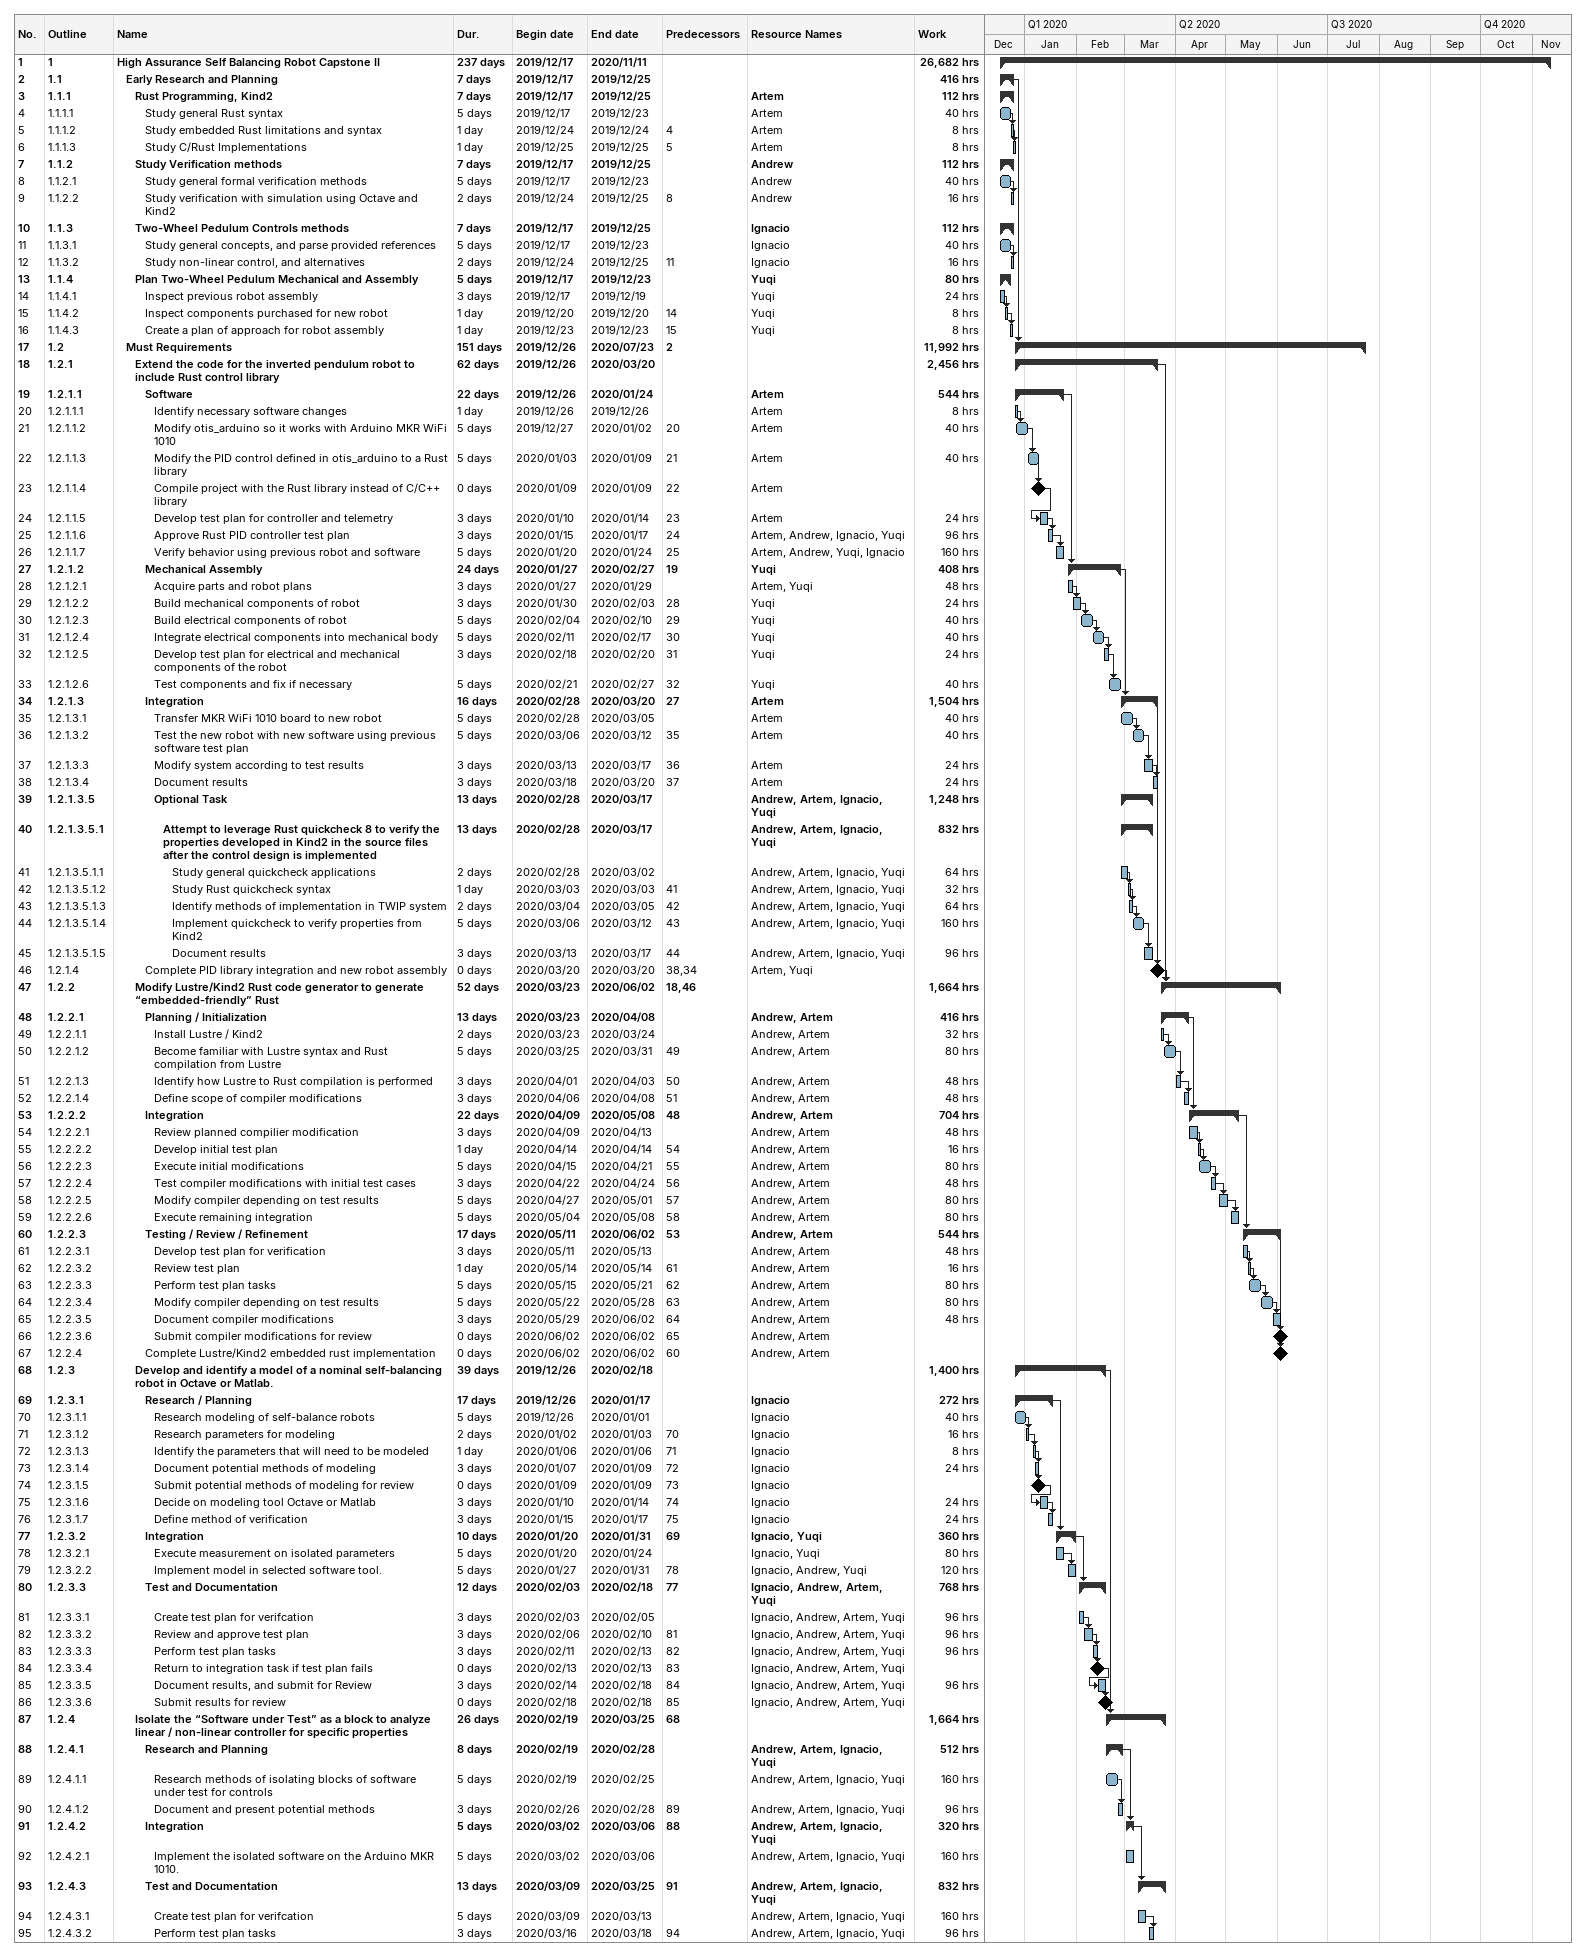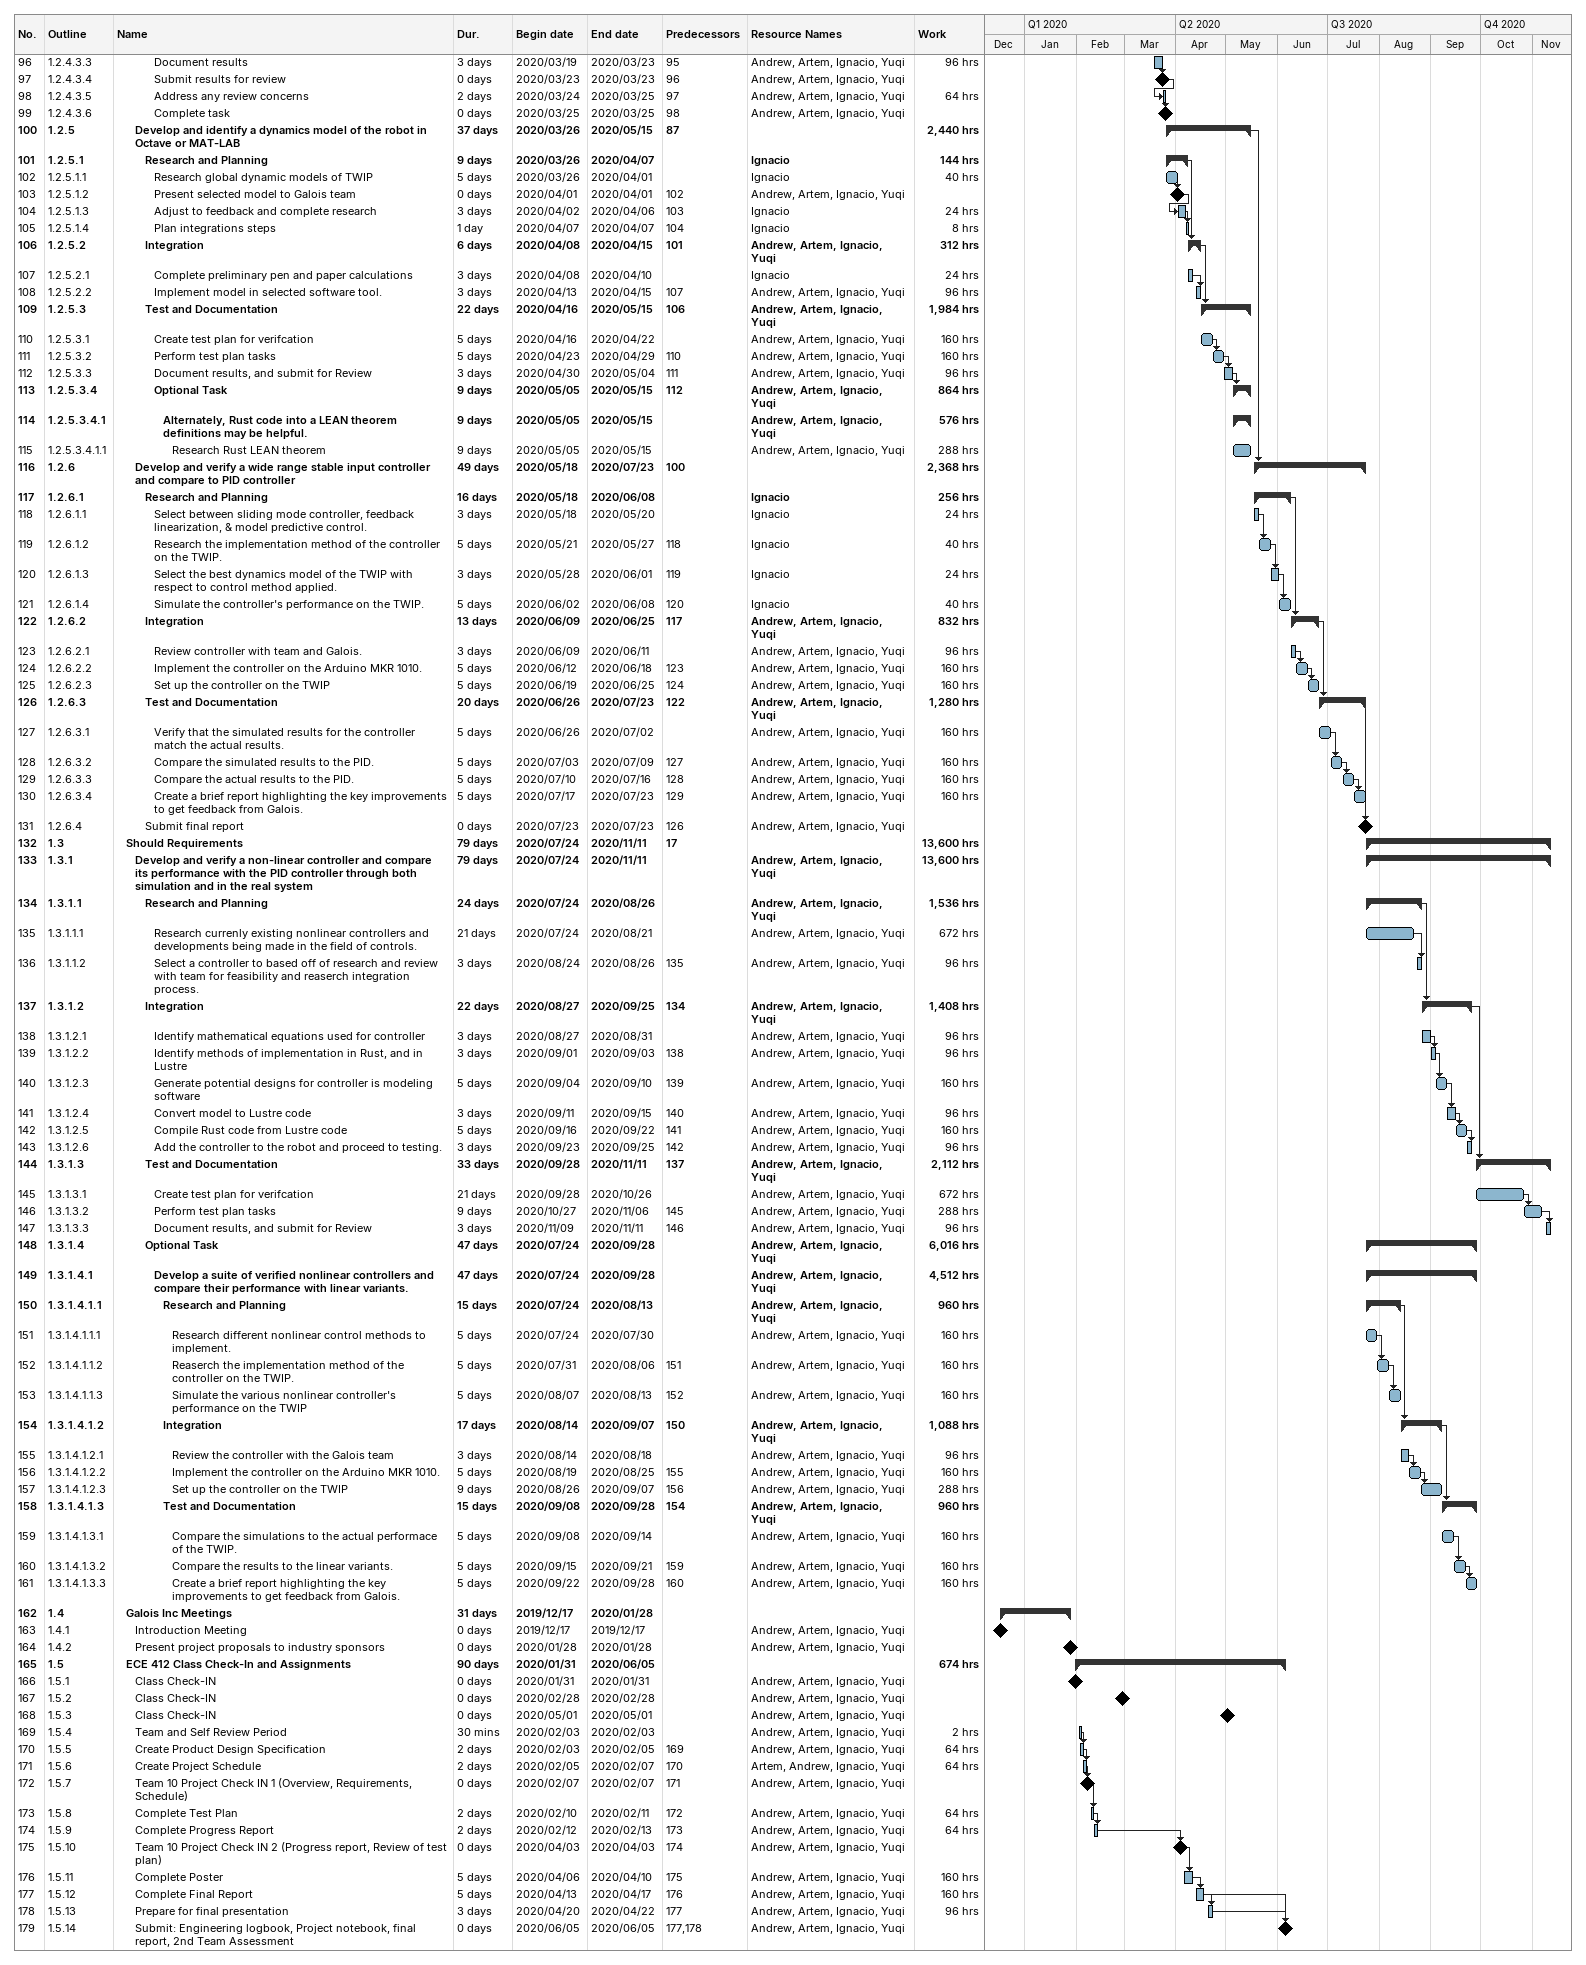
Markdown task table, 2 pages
| ID | WBS | Task | Duration | Start | Finish | Predecessors | Resources | Work (h) |
|---|---|---|---|---|---|---|---|---|
| 1 | 1 | **High Assurance Self Balancing Robot Capstone II** | 237d | 2019-12-17 | 2020-11-11 |  |  | 26682 |
| 2 | 1.1 | **Early Research and Planning** | 7d | 2019-12-17 | 2019-12-25 |  |  | 416 |
| 3 | 1.1.1 | **Rust Programming, Kind2** | 7d | 2019-12-17 | 2019-12-25 |  | Artem | 112 |
| 4 | 1.1.1.1 | Study general Rust syntax | 5d | 2019-12-17 | 2019-12-23 |  | Artem | 40 |
| 5 | 1.1.1.2 | Study embedded Rust limitations and syntax | 1d | 2019-12-24 | 2019-12-24 | 4 | Artem | 8 |
| 6 | 1.1.1.3 | Study C/Rust Implementations | 1d | 2019-12-25 | 2019-12-25 | 5 | Artem | 8 |
| 7 | 1.1.2 | **Study Verification methods** | 7d | 2019-12-17 | 2019-12-25 |  | Andrew | 112 |
| 8 | 1.1.2.1 | Study general formal verification methods | 5d | 2019-12-17 | 2019-12-23 |  | Andrew | 40 |
| 9 | 1.1.2.2 | Study verification with simulation using Octave and Kind2 | 2d | 2019-12-24 | 2019-12-25 | 8 | Andrew | 16 |
| 10 | 1.1.3 | **Two-Wheel Pedulum Controls methods** | 7d | 2019-12-17 | 2019-12-25 |  | Ignacio | 112 |
| 11 | 1.1.3.1 | Study general concepts, and parse provided references | 5d | 2019-12-17 | 2019-12-23 |  | Ignacio | 40 |
| 12 | 1.1.3.2 | Study non-linear control, and alternatives | 2d | 2019-12-24 | 2019-12-25 | 11 | Ignacio | 16 |
| 13 | 1.1.4 | **Plan Two-Wheel Pedulum Mechanical and Assembly** | 5d | 2019-12-17 | 2019-12-23 |  | Yuqi | 80 |
| 14 | 1.1.4.1 | Inspect previous robot assembly | 3d | 2019-12-17 | 2019-12-19 |  | Yuqi | 24 |
| 15 | 1.1.4.2 | Inspect components purchased for new robot | 1d | 2019-12-20 | 2019-12-20 | 14 | Yuqi | 8 |
| 16 | 1.1.4.3 | Create a plan of approach for robot assembly | 1d | 2019-12-23 | 2019-12-23 | 15 | Yuqi | 8 |
| 17 | 1.2 | **Must Requirements** | 151d | 2019-12-26 | 2020-07-23 | 2 |  | 11992 |
| 18 | 1.2.1 | **Extend the code for the inverted pendulum robot to include Rust control library** | 62d | 2019-12-26 | 2020-03-20 |  |  | 2456 |
| 19 | 1.2.1.1 | **Software** | 22d | 2019-12-26 | 2020-01-24 |  | Artem | 544 |
| 20 | 1.2.1.1.1 | Identify necessary software changes | 1d | 2019-12-26 | 2019-12-26 |  | Artem | 8 |
| 21 | 1.2.1.1.2 | Modify otis_arduino so it works with Arduino MKR WiFi 1010 | 5d | 2019-12-27 | 2020-01-02 | 20 | Artem | 40 |
| 22 | 1.2.1.1.3 | Modify the PID control defined in otis_arduino to a Rust library | 5d | 2020-01-03 | 2020-01-09 | 21 | Artem | 40 |
| 23 | 1.2.1.1.4 | Compile project with the Rust library instead of C/C++ library | 0d | 2020-01-09 | 2020-01-09 | 22 | Artem |  |
| 24 | 1.2.1.1.5 | Develop test plan for controller and telemetry | 3d | 2020-01-10 | 2020-01-14 | 23 | Artem | 24 |
| 25 | 1.2.1.1.6 | Approve Rust PID controller test plan | 3d | 2020-01-15 | 2020-01-17 | 24 | Artem, Andrew, Ignacio, Yuqi | 96 |
| 26 | 1.2.1.1.7 | Verify behavior using previous robot and software | 5d | 2020-01-20 | 2020-01-24 | 25 | Artem, Andrew, Yuqi, Ignacio | 160 |
| 27 | 1.2.1.2 | **Mechanical Assembly** | 24d | 2020-01-27 | 2020-02-27 | 19 | Yuqi | 408 |
| 28 | 1.2.1.2.1 | Acquire parts and robot plans | 3d | 2020-01-27 | 2020-01-29 |  | Artem, Yuqi | 48 |
| 29 | 1.2.1.2.2 | Build mechanical components of robot | 3d | 2020-01-30 | 2020-02-03 | 28 | Yuqi | 24 |
| 30 | 1.2.1.2.3 | Build electrical components of robot | 5d | 2020-02-04 | 2020-02-10 | 29 | Yuqi | 40 |
| 31 | 1.2.1.2.4 | Integrate electrical components into mechanical body | 5d | 2020-02-11 | 2020-02-17 | 30 | Yuqi | 40 |
| 32 | 1.2.1.2.5 | Develop test plan for electrical and mechanical components of the robot | 3d | 2020-02-18 | 2020-02-20 | 31 | Yuqi | 24 |
| 33 | 1.2.1.2.6 | Test components and fix if necessary | 5d | 2020-02-21 | 2020-02-27 | 32 | Yuqi | 40 |
| 34 | 1.2.1.3 | **Integration** | 16d | 2020-02-28 | 2020-03-20 | 27 | Artem | 1504 |
| 35 | 1.2.1.3.1 | Transfer MKR WiFi 1010 board to new robot | 5d | 2020-02-28 | 2020-03-05 |  | Artem | 40 |
| 36 | 1.2.1.3.2 | Test the new robot with new software using previous software test plan | 5d | 2020-03-06 | 2020-03-12 | 35 | Artem | 40 |
| 37 | 1.2.1.3.3 | Modify system according to test results | 3d | 2020-03-13 | 2020-03-17 | 36 | Artem | 24 |
| 38 | 1.2.1.3.4 | Document results | 3d | 2020-03-18 | 2020-03-20 | 37 | Artem | 24 |
| 39 | 1.2.1.3.5 | **Optional Task** | 13d | 2020-02-28 | 2020-03-17 |  | Andrew, Artem, Ignacio, Yuqi | 1248 |
| 40 | 1.2.1.3.5.1 | **Attempt to leverage Rust quickcheck 8 to verify the properties developed in Kind2 in the source files after the control design is implemented** | 13d | 2020-02-28 | 2020-03-17 |  | Andrew, Artem, Ignacio, Yuqi | 832 |
| 41 | 1.2.1.3.5.1.1 | Study general quickcheck applications | 2d | 2020-02-28 | 2020-03-02 |  | Andrew, Artem, Ignacio, Yuqi | 64 |
| 42 | 1.2.1.3.5.1.2 | Study Rust quickcheck syntax | 1d | 2020-03-03 | 2020-03-03 | 41 | Andrew, Artem, Ignacio, Yuqi | 32 |
| 43 | 1.2.1.3.5.1.3 | Identify methods of implementation in TWIP system | 2d | 2020-03-04 | 2020-03-05 | 42 | Andrew, Artem, Ignacio, Yuqi | 64 |
| 44 | 1.2.1.3.5.1.4 | Implement quickcheck to verify properties from Kind2 | 5d | 2020-03-06 | 2020-03-12 | 43 | Andrew, Artem, Ignacio, Yuqi | 160 |
| 45 | 1.2.1.3.5.1.5 | Document results | 3d | 2020-03-13 | 2020-03-17 | 44 | Andrew, Artem, Ignacio, Yuqi | 96 |
| 46 | 1.2.1.4 | Complete PID library integration and new robot assembly | 0d | 2020-03-20 | 2020-03-20 | 38, 34 | Artem, Yuqi |  |
| 47 | 1.2.2 | **Modify Lustre/Kind2 Rust code generator to generate “embedded-friendly” Rust** | 52d | 2020-03-23 | 2020-06-02 | 18, 46 |  | 1664 |
| 48 | 1.2.2.1 | **Planning / Initialization** | 13d | 2020-03-23 | 2020-04-08 |  | Andrew, Artem | 416 |
| 49 | 1.2.2.1.1 | Install Lustre / Kind2 | 2d | 2020-03-23 | 2020-03-24 |  | Andrew, Artem | 32 |
| 50 | 1.2.2.1.2 | Become familiar with Lustre syntax and Rust compilation from Lustre | 5d | 2020-03-25 | 2020-03-31 | 49 | Andrew, Artem | 80 |
| 51 | 1.2.2.1.3 | Identify how Lustre to Rust compilation is performed | 3d | 2020-04-01 | 2020-04-03 | 50 | Andrew, Artem | 48 |
| 52 | 1.2.2.1.4 | Define scope of compiler modifications | 3d | 2020-04-06 | 2020-04-08 | 51 | Andrew, Artem | 48 |
| 53 | 1.2.2.2 | **Integration** | 22d | 2020-04-09 | 2020-05-08 | 48 | Andrew, Artem | 704 |
| 54 | 1.2.2.2.1 | Review planned compilier modification | 3d | 2020-04-09 | 2020-04-13 |  | Andrew, Artem | 48 |
| 55 | 1.2.2.2.2 | Develop initial test plan | 1d | 2020-04-14 | 2020-04-14 | 54 | Andrew, Artem | 16 |
| 56 | 1.2.2.2.3 | Execute initial modifications | 5d | 2020-04-15 | 2020-04-21 | 55 | Andrew, Artem | 80 |
| 57 | 1.2.2.2.4 | Test compiler modifications with initial test cases | 3d | 2020-04-22 | 2020-04-24 | 56 | Andrew, Artem | 48 |
| 58 | 1.2.2.2.5 | Modify compiler depending on test results | 5d | 2020-04-27 | 2020-05-01 | 57 | Andrew, Artem | 80 |
| 59 | 1.2.2.2.6 | Execute remaining integration | 5d | 2020-05-04 | 2020-05-08 | 58 | Andrew, Artem | 80 |
| 60 | 1.2.2.3 | **Testing / Review / Refinement** | 17d | 2020-05-11 | 2020-06-02 | 53 | Andrew, Artem | 544 |
| 61 | 1.2.2.3.1 | Develop test plan for verification | 3d | 2020-05-11 | 2020-05-13 |  | Andrew, Artem | 48 |
| 62 | 1.2.2.3.2 | Review test plan | 1d | 2020-05-14 | 2020-05-14 | 61 | Andrew, Artem | 16 |
| 63 | 1.2.2.3.3 | Perform test plan tasks | 5d | 2020-05-15 | 2020-05-21 | 62 | Andrew, Artem | 80 |
| 64 | 1.2.2.3.4 | Modify compiler depending on test results | 5d | 2020-05-22 | 2020-05-28 | 63 | Andrew, Artem | 80 |
| 65 | 1.2.2.3.5 | Document compiler modifications | 3d | 2020-05-29 | 2020-06-02 | 64 | Andrew, Artem | 48 |
| 66 | 1.2.2.3.6 | Submit compiler modifications for review | 0d | 2020-06-02 | 2020-06-02 | 65 | Andrew, Artem |  |
| 67 | 1.2.2.4 | Complete Lustre/Kind2 embedded rust implementation | 0d | 2020-06-02 | 2020-06-02 | 60 | Andrew, Artem |  |
| 68 | 1.2.3 | **Develop and identify a model of a nominal self-balancing robot in Octave or Matlab.** | 39d | 2019-12-26 | 2020-02-18 |  |  | 1400 |
| 69 | 1.2.3.1 | **Research / Planning** | 17d | 2019-12-26 | 2020-01-17 |  | Ignacio | 272 |
| 70 | 1.2.3.1.1 | Research modeling of self-balance robots | 5d | 2019-12-26 | 2020-01-01 |  | Ignacio | 40 |
| 71 | 1.2.3.1.2 | Research parameters for modeling | 2d | 2020-01-02 | 2020-01-03 | 70 | Ignacio | 16 |
| 72 | 1.2.3.1.3 | Identify the parameters that will need to be modeled | 1d | 2020-01-06 | 2020-01-06 | 71 | Ignacio | 8 |
| 73 | 1.2.3.1.4 | Document potential methods of modeling | 3d | 2020-01-07 | 2020-01-09 | 72 | Ignacio | 24 |
| 74 | 1.2.3.1.5 | Submit potential methods of modeling for review | 0d | 2020-01-09 | 2020-01-09 | 73 | Ignacio |  |
| 75 | 1.2.3.1.6 | Decide on modeling tool Octave or Matlab | 3d | 2020-01-10 | 2020-01-14 | 74 | Ignacio | 24 |
| 76 | 1.2.3.1.7 | Define method of verification | 3d | 2020-01-15 | 2020-01-17 | 75 | Ignacio | 24 |
| 77 | 1.2.3.2 | **Integration** | 10d | 2020-01-20 | 2020-01-31 | 69 | Ignacio, Yuqi | 360 |
| 78 | 1.2.3.2.1 | Execute measurement on isolated parameters | 5d | 2020-01-20 | 2020-01-24 |  | Ignacio, Yuqi | 80 |
| 79 | 1.2.3.2.2 | Implement model in selected software tool. | 5d | 2020-01-27 | 2020-01-31 | 78 | Ignacio, Andrew, Yuqi | 120 |
| 80 | 1.2.3.3 | **Test and Documentation** | 12d | 2020-02-03 | 2020-02-18 | 77 | Ignacio, Andrew, Artem, Yuqi | 768 |
| 81 | 1.2.3.3.1 | Create test plan for verifcation | 3d | 2020-02-03 | 2020-02-05 |  | Ignacio, Andrew, Artem, Yuqi | 96 |
| 82 | 1.2.3.3.2 | Review and approve test plan | 3d | 2020-02-06 | 2020-02-10 | 81 | Ignacio, Andrew, Artem, Yuqi | 96 |
| 83 | 1.2.3.3.3 | Perform test plan tasks | 3d | 2020-02-11 | 2020-02-13 | 82 | Ignacio, Andrew, Artem, Yuqi | 96 |
| 84 | 1.2.3.3.4 | Return to integration task if test plan fails | 0d | 2020-02-13 | 2020-02-13 | 83 | Ignacio, Andrew, Artem, Yuqi |  |
| 85 | 1.2.3.3.5 | Document results, and submit for Review | 3d | 2020-02-14 | 2020-02-18 | 84 | Ignacio, Andrew, Artem, Yuqi | 96 |
| 86 | 1.2.3.3.6 | Submit results for review | 0d | 2020-02-18 | 2020-02-18 | 85 | Ignacio, Andrew, Artem, Yuqi |  |
| 87 | 1.2.4 | **Isolate the “Software under Test” as a block to analyze linear / non-linear controller for specific properties** | 26d | 2020-02-19 | 2020-03-25 | 68 |  | 1664 |
| 88 | 1.2.4.1 | **Research and Planning** | 8d | 2020-02-19 | 2020-02-28 |  | Andrew, Artem, Ignacio, Yuqi | 512 |
| 89 | 1.2.4.1.1 | Research methods of isolating blocks of software under test for controls | 5d | 2020-02-19 | 2020-02-25 |  | Andrew, Artem, Ignacio, Yuqi | 160 |
| 90 | 1.2.4.1.2 | Document and present potential methods | 3d | 2020-02-26 | 2020-02-28 | 89 | Andrew, Artem, Ignacio, Yuqi | 96 |
| 91 | 1.2.4.2 | **Integration** | 5d | 2020-03-02 | 2020-03-06 | 88 | Andrew, Artem, Ignacio, Yuqi | 320 |
| 92 | 1.2.4.2.1 | Implement the isolated software on the Arduino MKR 1010. | 5d | 2020-03-02 | 2020-03-06 |  | Andrew, Artem, Ignacio, Yuqi | 160 |
| 93 | 1.2.4.3 | **Test and Documentation** | 13d | 2020-03-09 | 2020-03-25 | 91 | Andrew, Artem, Ignacio, Yuqi | 832 |
| 94 | 1.2.4.3.1 | Create test plan for verifcation | 5d | 2020-03-09 | 2020-03-13 |  | Andrew, Artem, Ignacio, Yuqi | 160 |
| 95 | 1.2.4.3.2 | Perform test plan tasks | 3d | 2020-03-16 | 2020-03-18 | 94 | Andrew, Artem, Ignacio, Yuqi | 96 |
| 96 | 1.2.4.3.3 | Document results | 3d | 2020-03-19 | 2020-03-23 | 95 | Andrew, Artem, Ignacio, Yuqi | 96 |
| 97 | 1.2.4.3.4 | Submit results for review | 0d | 2020-03-23 | 2020-03-23 | 96 | Andrew, Artem, Ignacio, Yuqi |  |
| 98 | 1.2.4.3.5 | Address any review concerns | 2d | 2020-03-24 | 2020-03-25 | 97 | Andrew, Artem, Ignacio, Yuqi | 64 |
| 99 | 1.2.4.3.6 | Complete task | 0d | 2020-03-25 | 2020-03-25 | 98 | Andrew, Artem, Ignacio, Yuqi |  |
| 100 | 1.2.5 | **Develop and identify a dynamics model of the robot in Octave or MAT-LAB** | 37d | 2020-03-26 | 2020-05-15 | 87 |  | 2440 |
| 101 | 1.2.5.1 | **Research and Planning** | 9d | 2020-03-26 | 2020-04-07 |  | Ignacio | 144 |
| 102 | 1.2.5.1.1 | Research global dynamic models of TWIP | 5d | 2020-03-26 | 2020-04-01 |  | Ignacio | 40 |
| 103 | 1.2.5.1.2 | Present selected model to Galois team | 0d | 2020-04-01 | 2020-04-01 | 102 | Andrew, Artem, Ignacio, Yuqi |  |
| 104 | 1.2.5.1.3 | Adjust to feedback and complete research | 3d | 2020-04-02 | 2020-04-06 | 103 | Ignacio | 24 |
| 105 | 1.2.5.1.4 | Plan integrations steps | 1d | 2020-04-07 | 2020-04-07 | 104 | Ignacio | 8 |
| 106 | 1.2.5.2 | **Integration** | 6d | 2020-04-08 | 2020-04-15 | 101 | Andrew, Artem, Ignacio, Yuqi | 312 |
| 107 | 1.2.5.2.1 | Complete preliminary pen and paper calculations | 3d | 2020-04-08 | 2020-04-10 |  | Ignacio | 24 |
| 108 | 1.2.5.2.2 | Implement model in selected software tool. | 3d | 2020-04-13 | 2020-04-15 | 107 | Andrew, Artem, Ignacio, Yuqi | 96 |
| 109 | 1.2.5.3 | **Test and Documentation** | 22d | 2020-04-16 | 2020-05-15 | 106 | Andrew, Artem, Ignacio, Yuqi | 1984 |
| 110 | 1.2.5.3.1 | Create test plan for verifcation | 5d | 2020-04-16 | 2020-04-22 |  | Andrew, Artem, Ignacio, Yuqi | 160 |
| 111 | 1.2.5.3.2 | Perform test plan tasks | 5d | 2020-04-23 | 2020-04-29 | 110 | Andrew, Artem, Ignacio, Yuqi | 160 |
| 112 | 1.2.5.3.3 | Document results, and submit for Review | 3d | 2020-04-30 | 2020-05-04 | 111 | Andrew, Artem, Ignacio, Yuqi | 96 |
| 113 | 1.2.5.3.4 | **Optional Task** | 9d | 2020-05-05 | 2020-05-15 | 112 | Andrew, Artem, Ignacio, Yuqi | 864 |
| 114 | 1.2.5.3.4.1 | **Alternately, Rust code into a LEAN theorem definitions may be helpful.** | 9d | 2020-05-05 | 2020-05-15 |  | Andrew, Artem, Ignacio, Yuqi | 576 |
| 115 | 1.2.5.3.4.1.1 | Research Rust LEAN theorem | 9d | 2020-05-05 | 2020-05-15 |  | Andrew, Artem, Ignacio, Yuqi | 288 |
| 116 | 1.2.6 | **Develop and verify a wide range stable input controller and compare to PID controller** | 49d | 2020-05-18 | 2020-07-23 | 100 |  | 2368 |
| 117 | 1.2.6.1 | **Research and Planning** | 16d | 2020-05-18 | 2020-06-08 |  | Ignacio | 256 |
| 118 | 1.2.6.1.1 | Select between sliding mode controller, feedback linearization, & model predictive control. | 3d | 2020-05-18 | 2020-05-20 |  | Ignacio | 24 |
| 119 | 1.2.6.1.2 | Research the implementation method of the controller on the TWIP. | 5d | 2020-05-21 | 2020-05-27 | 118 | Ignacio | 40 |
| 120 | 1.2.6.1.3 | Select the best dynamics model of the TWIP with respect to control method applied. | 3d | 2020-05-28 | 2020-06-01 | 119 | Ignacio | 24 |
| 121 | 1.2.6.1.4 | Simulate the controller's performance on the TWIP. | 5d | 2020-06-02 | 2020-06-08 | 120 | Ignacio | 40 |
| 122 | 1.2.6.2 | **Integration** | 13d | 2020-06-09 | 2020-06-25 | 117 | Andrew, Artem, Ignacio, Yuqi | 832 |
| 123 | 1.2.6.2.1 | Review controller with team and Galois. | 3d | 2020-06-09 | 2020-06-11 |  | Andrew, Artem, Ignacio, Yuqi | 96 |
| 124 | 1.2.6.2.2 | Implement the controller on the Arduino MKR 1010. | 5d | 2020-06-12 | 2020-06-18 | 123 | Andrew, Artem, Ignacio, Yuqi | 160 |
| 125 | 1.2.6.2.3 | Set up the controller on the TWIP | 5d | 2020-06-19 | 2020-06-25 | 124 | Andrew, Artem, Ignacio, Yuqi | 160 |
| 126 | 1.2.6.3 | **Test and Documentation** | 20d | 2020-06-26 | 2020-07-23 | 122 | Andrew, Artem, Ignacio, Yuqi | 1280 |
| 127 | 1.2.6.3.1 | Verify that the simulated results for the controller match the actual results. | 5d | 2020-06-26 | 2020-07-02 |  | Andrew, Artem, Ignacio, Yuqi | 160 |
| 128 | 1.2.6.3.2 | Compare the simulated results to the PID. | 5d | 2020-07-03 | 2020-07-09 | 127 | Andrew, Artem, Ignacio, Yuqi | 160 |
| 129 | 1.2.6.3.3 | Compare the actual results to the PID. | 5d | 2020-07-10 | 2020-07-16 | 128 | Andrew, Artem, Ignacio, Yuqi | 160 |
| 130 | 1.2.6.3.4 | Create a brief report highlighting the key improvements to get feedback from Galois. | 5d | 2020-07-17 | 2020-07-23 | 129 | Andrew, Artem, Ignacio, Yuqi | 160 |
| 131 | 1.2.6.4 | Submit final report | 0d | 2020-07-23 | 2020-07-23 | 126 | Andrew, Artem, Ignacio, Yuqi |  |
| 132 | 1.3 | **Should Requirements** | 79d | 2020-07-24 | 2020-11-11 | 17 |  | 13600 |
| 133 | 1.3.1 | **Develop and verify a non-linear controller and compare its performance with the PID controller through both simulation and in the real system** | 79d | 2020-07-24 | 2020-11-11 |  | Andrew, Artem, Ignacio, Yuqi | 13600 |
| 134 | 1.3.1.1 | **Research and Planning** | 24d | 2020-07-24 | 2020-08-26 |  | Andrew, Artem, Ignacio, Yuqi | 1536 |
| 135 | 1.3.1.1.1 | Research currenly existing nonlinear controllers and developments being made in the field of controls. | 21d | 2020-07-24 | 2020-08-21 |  | Andrew, Artem, Ignacio, Yuqi | 672 |
| 136 | 1.3.1.1.2 | Select a controller to based off of research and review with team for feasibility and reaserch integration process. | 3d | 2020-08-24 | 2020-08-26 | 135 | Andrew, Artem, Ignacio, Yuqi | 96 |
| 137 | 1.3.1.2 | **Integration** | 22d | 2020-08-27 | 2020-09-25 | 134 | Andrew, Artem, Ignacio, Yuqi | 1408 |
| 138 | 1.3.1.2.1 | Identify mathematical equations used for controller | 3d | 2020-08-27 | 2020-08-31 |  | Andrew, Artem, Ignacio, Yuqi | 96 |
| 139 | 1.3.1.2.2 | Identify methods of implementation in Rust, and in Lustre | 3d | 2020-09-01 | 2020-09-03 | 138 | Andrew, Artem, Ignacio, Yuqi | 96 |
| 140 | 1.3.1.2.3 | Generate potential designs for controller is modeling software | 5d | 2020-09-04 | 2020-09-10 | 139 | Andrew, Artem, Ignacio, Yuqi | 160 |
| 141 | 1.3.1.2.4 | Convert model to Lustre code | 3d | 2020-09-11 | 2020-09-15 | 140 | Andrew, Artem, Ignacio, Yuqi | 96 |
| 142 | 1.3.1.2.5 | Compile Rust code from Lustre code | 5d | 2020-09-16 | 2020-09-22 | 141 | Andrew, Artem, Ignacio, Yuqi | 160 |
| 143 | 1.3.1.2.6 | Add the controller to the robot and proceed to testing. | 3d | 2020-09-23 | 2020-09-25 | 142 | Andrew, Artem, Ignacio, Yuqi | 96 |
| 144 | 1.3.1.3 | **Test and Documentation** | 33d | 2020-09-28 | 2020-11-11 | 137 | Andrew, Artem, Ignacio, Yuqi | 2112 |
| 145 | 1.3.1.3.1 | Create test plan for verifcation | 21d | 2020-09-28 | 2020-10-26 |  | Andrew, Artem, Ignacio, Yuqi | 672 |
| 146 | 1.3.1.3.2 | Perform test plan tasks | 9d | 2020-10-27 | 2020-11-06 | 145 | Andrew, Artem, Ignacio, Yuqi | 288 |
| 147 | 1.3.1.3.3 | Document results, and submit for Review | 3d | 2020-11-09 | 2020-11-11 | 146 | Andrew, Artem, Ignacio, Yuqi | 96 |
| 148 | 1.3.1.4 | **Optional Task** | 47d | 2020-07-24 | 2020-09-28 |  | Andrew, Artem, Ignacio, Yuqi | 6016 |
| 149 | 1.3.1.4.1 | **Develop a suite of verified nonlinear controllers and compare their performance with linear variants.** | 47d | 2020-07-24 | 2020-09-28 |  | Andrew, Artem, Ignacio, Yuqi | 4512 |
| 150 | 1.3.1.4.1.1 | **Research and Planning** | 15d | 2020-07-24 | 2020-08-13 |  | Andrew, Artem, Ignacio, Yuqi | 960 |
| 151 | 1.3.1.4.1.1.1 | Research different nonlinear control methods to implement. | 5d | 2020-07-24 | 2020-07-30 |  | Andrew, Artem, Ignacio, Yuqi | 160 |
| 152 | 1.3.1.4.1.1.2 | Reaserch the implementation method of the controller on the TWIP. | 5d | 2020-07-31 | 2020-08-06 | 151 | Andrew, Artem, Ignacio, Yuqi | 160 |
| 153 | 1.3.1.4.1.1.3 | Simulate the various nonlinear controller's performance on the TWIP | 5d | 2020-08-07 | 2020-08-13 | 152 | Andrew, Artem, Ignacio, Yuqi | 160 |
| 154 | 1.3.1.4.1.2 | **Integration** | 17d | 2020-08-14 | 2020-09-07 | 150 | Andrew, Artem, Ignacio, Yuqi | 1088 |
| 155 | 1.3.1.4.1.2.1 | Review the controller with the Galois team | 3d | 2020-08-14 | 2020-08-18 |  | Andrew, Artem, Ignacio, Yuqi | 96 |
| 156 | 1.3.1.4.1.2.2 | Implement the controller on the Arduino MKR 1010. | 5d | 2020-08-19 | 2020-08-25 | 155 | Andrew, Artem, Ignacio, Yuqi | 160 |
| 157 | 1.3.1.4.1.2.3 | Set up the controller on the TWIP | 9d | 2020-08-26 | 2020-09-07 | 156 | Andrew, Artem, Ignacio, Yuqi | 288 |
| 158 | 1.3.1.4.1.3 | **Test and Documentation** | 15d | 2020-09-08 | 2020-09-28 | 154 | Andrew, Artem, Ignacio, Yuqi | 960 |
| 159 | 1.3.1.4.1.3.1 | Compare the simulations to the actual performace of the TWIP. | 5d | 2020-09-08 | 2020-09-14 |  | Andrew, Artem, Ignacio, Yuqi | 160 |
| 160 | 1.3.1.4.1.3.2 | Compare the results to the linear variants. | 5d | 2020-09-15 | 2020-09-21 | 159 | Andrew, Artem, Ignacio, Yuqi | 160 |
| 161 | 1.3.1.4.1.3.3 | Create a brief report highlighting the key improvements to get feedback from Galois. | 5d | 2020-09-22 | 2020-09-28 | 160 | Andrew, Artem, Ignacio, Yuqi | 160 |
| 162 | 1.4 | **Galois Inc Meetings** | 31d | 2019-12-17 | 2020-01-28 |  |  |  |
| 163 | 1.4.1 | Introduction Meeting | 0d | 2019-12-17 | 2019-12-17 |  | Andrew, Artem, Ignacio, Yuqi |  |
| 164 | 1.4.2 | Present project proposals to industry sponsors | 0d | 2020-01-28 | 2020-01-28 |  | Andrew, Artem, Ignacio, Yuqi |  |
| 165 | 1.5 | **ECE 412 Class Check-In and Assignments** | 90d | 2020-01-31 | 2020-06-05 |  |  | 674 |
| 166 | 1.5.1 | Class Check-IN | 0d | 2020-01-31 | 2020-01-31 |  | Andrew, Artem, Ignacio, Yuqi |  |
| 167 | 1.5.2 | Class Check-IN | 0d | 2020-02-28 | 2020-02-28 |  | Andrew, Artem, Ignacio, Yuqi |  |
| 168 | 1.5.3 | Class Check-IN | 0d | 2020-05-01 | 2020-05-01 |  | Andrew, Artem, Ignacio, Yuqi |  |
| 169 | 1.5.4 | Team and Self Review Period | 30min | 2020-02-03 | 2020-02-03 |  | Andrew, Artem, Ignacio, Yuqi | 2 |
| 170 | 1.5.5 | Create Product Design Specification | 2d | 2020-02-03 | 2020-02-05 | 169 | Andrew, Artem, Ignacio, Yuqi | 64 |
| 171 | 1.5.6 | Create Project Schedule | 2d | 2020-02-05 | 2020-02-07 | 170 | Artem, Andrew, Ignacio, Yuqi | 64 |
| 172 | 1.5.7 | Team 10 Project Check IN 1 (Overview, Requirements, Schedule) | 0d | 2020-02-07 | 2020-02-07 | 171 | Andrew, Artem, Ignacio, Yuqi |  |
| 173 | 1.5.8 | Complete Test Plan | 2d | 2020-02-10 | 2020-02-11 | 172 | Andrew, Artem, Ignacio, Yuqi | 64 |
| 174 | 1.5.9 | Complete Progress Report | 2d | 2020-02-12 | 2020-02-13 | 173 | Andrew, Artem, Ignacio, Yuqi | 64 |
| 175 | 1.5.10 | Team 10 Project Check IN 2 (Progress report, Review of test plan) | 0d | 2020-04-03 | 2020-04-03 | 174 | Andrew, Artem, Ignacio, Yuqi |  |
| 176 | 1.5.11 | Complete Poster | 5d | 2020-04-06 | 2020-04-10 | 175 | Andrew, Artem, Ignacio, Yuqi | 160 |
| 177 | 1.5.12 | Complete Final Report | 5d | 2020-04-13 | 2020-04-17 | 176 | Andrew, Artem, Ignacio, Yuqi | 160 |
| 178 | 1.5.13 | Prepare for final presentation | 3d | 2020-04-20 | 2020-04-22 | 177 | Andrew, Artem, Ignacio, Yuqi | 96 |
| 179 | 1.5.14 | Submit: Engineering logbook, Project notebook, final report, 2nd Team Assessment | 0d | 2020-06-05 | 2020-06-05 | 177, 178 | Andrew, Artem, Ignacio, Yuqi |  |
